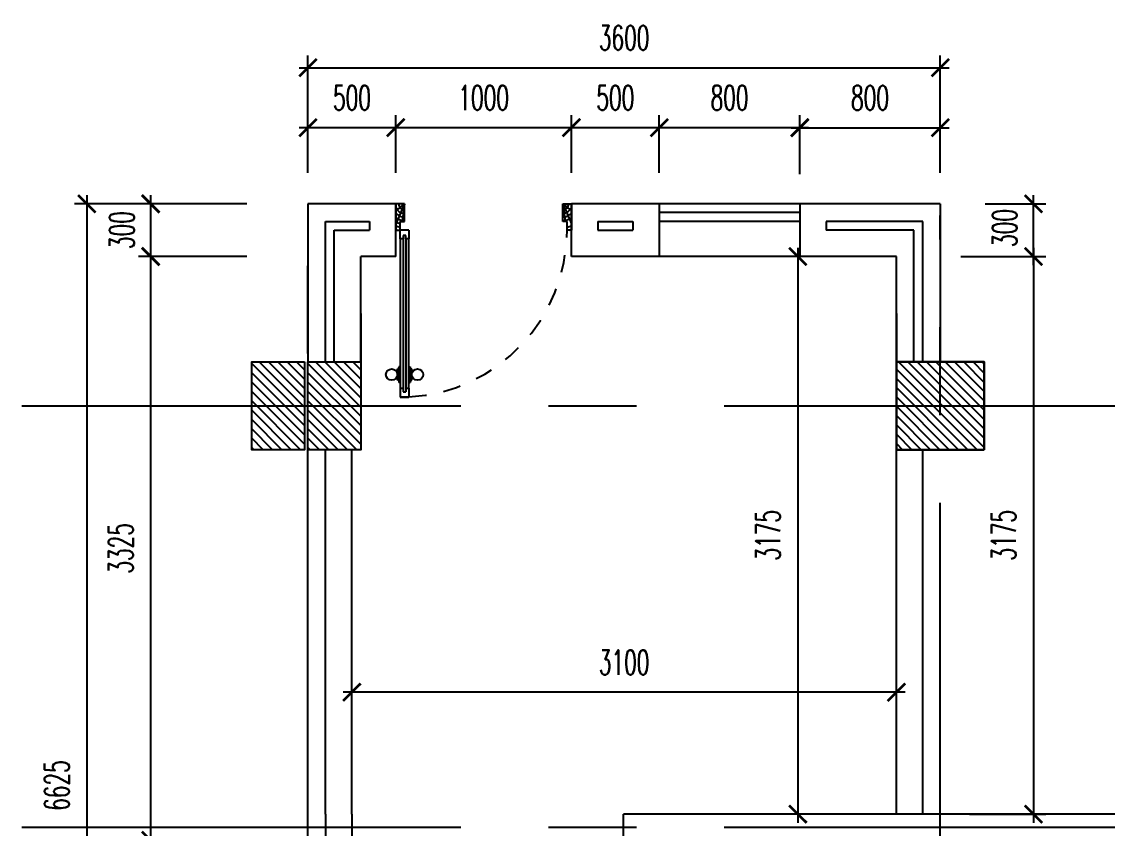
# Model space of a CAD drawing. Extents: x 417906 to 836305, y 43280 to 86914.
# Drawn here: x 418115.22 to 418121.4, y 43453.38 to 43457.97 of the extents above; entities that cross this region are included whole.
import ezdxf

# ---------------------------------------------------------------- set-up
doc = ezdxf.new("R2010")
doc.units = 0
doc.header["$MEASUREMENT"] = 0
doc.header["$PDMODE"] = 3
doc.header["$PDSIZE"] = 0.1
doc.linetypes.add('CENTERX2', pattern=[4, 2.5, -0.5, 0.5, -0.5])
doc.linetypes.add('HIDDEN', pattern=[0.375, 0.25, -0.125])
doc.layers.get('0').update_dxf_attribs({"linetype": 'CONTINUOUS'})
doc.layers.get('DEFPOINTS').update_dxf_attribs({"linetype": 'CONTINUOUS'})
for name, color, linetype in [('AXES', 11, 'CENTERX2'), ('COL', 2, 'CONTINUOUS'), ('DIM', 4, 'CONTINUOUS'), ('DIM-OUT', 4, 'CONTINUOUS'), ('DOOR', 4, 'CONTINUOUS'), ('HAT', 8, 'CONTINUOUS'), ('INSUL', 4, 'CONTINUOUS'), ('WALL', 6, 'CONTINUOUS'), ('WIN', 3, 'CONTINUOUS')]:
    doc.layers.add(name, color=color, linetype=linetype)
doc.styles.add('ROMANS', font='ROMANS.shx', dxfattribs={"width": 0.6})
doc.dimstyles.new('STANDARD in', dxfattribs={"dimtxt": 0.14, "dimasz": 0.1, "dimexe": 0.07, "dimexo": 0.05, "dimgap": 0.1, "dimtad": 1, "dimdec": 0, "dimlfac": 1000, "dimzin": 0, "dimdsep": 46, "dimtxsty": 'ROMANS', "dimblk": 'ARCHTICK', "dimcen": 0.05, "dimdle": 0.05, "dimclrd": 4, "dimclre": 4, "dimclrt": 2, "dimadec": 0, "dimazin": 0, "dimtfac": 1, "dimtdec": 0, "dimtmove": 2, "dimatfit": 3, "dimfxl": 0, "dimtolj": 1, "dimtzin": 0, "dimarcsym": 0})

# ---------------------------------------------------------------- blocks, each defined once
blk = doc.blocks.new('*X12')
at = {"color": 0}
for p, q in [((253128.6, 149502.1), (253616.2, 149989.7)), ((253128.6, 149555.1), (253563.2, 149989.7)), ((253128.6, 149608.1), (253510.2, 149989.7)), ((253128.6, 149661.2), (253457.1, 149989.7)), ((253128.6, 149714.2), (253404.1, 149989.7)), ((253128.6, 149767.2), (253351.1, 149989.7)), ((253128.6, 149820.3), (253298, 149989.7)), ((253128.6, 149873.3), (253245, 149989.7)), ((253128.6, 149926.3), (253192, 149989.7)), ((253128.6, 149979.4), (253138.9, 149989.7)), ((253169.3, 149489.7), (253628.6, 149949)), ((253222.3, 149489.7), (253628.6, 149896)), ((253275.3, 149489.7), (253628.6, 149843)), ((253328.4, 149489.7), (253628.6, 149789.9)), ((253381.4, 149489.7), (253628.6, 149736.9)), ((253434.4, 149489.7), (253628.6, 149683.9)), ((253487.5, 149489.7), (253628.6, 149630.8)), ((253540.5, 149489.7), (253628.6, 149577.8)), ((253593.5, 149489.7), (253628.6, 149524.8))]:
    blk.add_line(p, q, dxfattribs=at)
blk = doc.blocks.new('COL50')
at = {"layer": 'COL'}
blk.add_lwpolyline([(-250, 250), (-250, -250), (250, -250), (250, 250)], close=True, dxfattribs=at)
blk = doc.blocks.new('DOOR-10')
at = {"layer": 'DOOR', "color": 0, "linetype": 'ByBlock'}
for p, q in [((-25.7, 1100), (-75.7, 1100)), ((-75.7, 1100), (-25.7, 1100)), ((-75.7, 1050), (-75.7, 1100)), ((-42.7, 1070), (-58.7, 1070)), ((-58.7, 1050), (-58.7, 1070)), ((-42.7, 1050), (-42.7, 1070)), ((-25.7, 1050), (-25.7, 1100)), ((-82.9, 1005), (-91.9, 1005)), ((-91.9, 1005), (-91.9, 940.2)), ((-75.7, 1017.6), (-82.9, 1017.6)), ((-82.9, 927.6), (-82.9, 1017.6)), ((-82.9, 1005), (-82.9, 940.2)), ((-58.7, 1050), (-75.7, 1050)), ((-25.7, 1050), (-42.7, 1050)), ((-25.7, 1017.6), (-18.5, 1017.6)), ((-18.5, 927.6), (-18.5, 1017.6)), ((-18.5, 1005), (-9.5, 1005)), ((-18.5, 1005), (-18.5, 940.2)), ((-9.5, 1005), (-9.5, 940.2)), ((-82.9, 940.2), (-91.9, 940.2)), ((-75.7, 927.6), (-82.9, 927.6)), ((-25.7, 927.6), (-18.5, 927.6)), ((-18.5, 940.2), (-9.5, 940.2)), ((-75.7, 200), (-58.7, 200)), ((-75.7, 150), (-75.7, 200)), ((-58.7, 200), (-58.7, 180)), ((-42.7, 200), (-25.7, 200)), ((-42.7, 180), (-42.7, 200)), ((-25.7, 200), (-25.7, 150)), ((-1000.7, 0), (-1000.7, 150)), ((-1000.7, 150), (-975.7, 150)), ((-1000.7, 150), (-1000.7, 0)), ((-975.7, 150), (-975.7, 100)), ((-75.7, 150), (-25.7, 150)), ((-58.7, 180), (-42.7, 180)), ((-0.7, 150), (-25.7, 150)), ((-25.7, 150), (-25.7, 100)), ((-975.7, 100), (-950.7, 100)), ((-950.7, 100), (-950.7, 0)), ((-50.7, 100), (-50.7, 0)), ((-25.7, 100), (-50.7, 100)), ((-950.7, 0), (-1000.7, 0)), ((-50.7, 0), (-0.7, 0))]:
    blk.add_line(p, q, dxfattribs=at)
at = {"layer": 'DOOR', "linetype": 'ByBlock'}
for p, q in [((-75.7, 1050), (-75.7, 200)), ((-58.7, 200), (-58.7, 1050)), ((-42.7, 200), (-42.7, 1050)), ((-25.7, 200), (-25.7, 1050))]:
    blk.add_line(p, q, dxfattribs=at)
at = {"layer": 'DOOR', "color": 9, "linetype": 'ByBlock'}
for p, q in [((-0.7, 0), (-0.7, 150)), ((-950.7, 0), (-1000.7, 113.7)), ((-950.7, 0), (-964.1, 100)), ((-50.7, 0), (-0.7, 113.7)), ((-50.7, 0), (-37.3, 100)), ((-950.7, 0), (-1000.7, 40.1)), ((-50.7, 0), (-0.7, 40.1))]:
    blk.add_line(p, q, dxfattribs=at)
at = {"layer": 'DOOR', "color": 0, "linetype": 'ByBlock'}
for centre in [(-124.2, 972.6), (22.8, 972.6)]:
    blk.add_circle(centre, 32.4, dxfattribs=at)
at = {"layer": 'DOOR', "linetype": 'HIDDEN', "ltscale": 0.5}
blk.add_arc((-23.4, 149.1), 952.3, 93.14816, 179.94816, dxfattribs=at)
at = {"layer": 'DOOR', "color": 9, "linetype": 'ByBlock'}
for centre, radius, start, end in [((-950.7, 0), 154.4, 103.71423, 108.89471), ((-950.7, 0), 134.4, 100.71998, 111.84015), ((-50.7, 0), 134.4, 68.15985, 79.28002), ((-50.7, 0), 154.4, 71.10529, 76.28577), ((-950.7, 0), 94.4, 90, 121.98181), ((-950.7, 0), 74.4, 90, 132.22357), ((-50.7, 0), 94.4, 58.01819, 90), ((-50.7, 0), 74.4, 47.77643, 90), ((-50.7, 0), 114.4, 64.08384, 77.37743), ((-950.7, 0), 54.4, 90, 156.79262), ((-950.7, 0), 34.4, 90, 180), ((-950.7, 0), 14.4, 90, 180), ((-50.7, 0), 54.4, 23.20738, 90), ((-50.7, 0), 34.4, 0, 90), ((-50.7, 0), 14.4, 0, 90)]:
    blk.add_arc(centre, radius, start, end, dxfattribs=at)
blk = doc.blocks.new('_ARCHTICK')
at = {"color": 0, "linetype": 'ByBlock', "const_width": 0.15}
blk.add_lwpolyline([(-0.5, -0.5), (0.5, 0.5)], dxfattribs=at)
blk = doc.blocks.new('*D151')
at = {"layer": 'DEFPOINTS', "color": 0, "linetype": 'ByBlock'}
for p in [(418120.1973, 43456.6353), (418119.6363, 43453.4603), (418120.1973, 43453.4603)]:
    blk.add_point(p, dxfattribs=at)
at = {"layer": 'DIM', "color": 4, "linetype": 'ByBlock', "lineweight": -2}
for p, q in [((418119.6363, 43456.6853), (418119.6363, 43453.4103)), ((418120.1473, 43456.6353), (418119.5663, 43456.6353)), ((418120.1473, 43453.4603), (418119.5663, 43453.4603))]:
    blk.add_line(p, q, dxfattribs=at)
at = {"layer": 'DIM', "color": 4, "linetype": 'ByBlock', "lineweight": -2, "xscale": 0.1, "yscale": 0.1, "zscale": 0.1}
for p, rotation in [((418119.6363, 43456.6353), 90), ((418119.6363, 43453.4603), 270)]:
    blk.add_blockref('_ARCHTICK', p, dxfattribs=dict(at, rotation=rotation))
at = {"layer": 'DIM', "color": 2, "linetype": 'ByBlock', "insert": (418119.4663, 43455.0478), "char_height": 0.14, "attachment_point": 5, "rotation": 90, "style": 'ROMANS'}
blk.add_mtext('\\A1;3175', dxfattribs=at)
blk = doc.blocks.new('*D150')
at = {"layer": 'DEFPOINTS', "color": 0, "linetype": 'ByBlock'}
for p in [(418117.0973, 43454.154), (418117.0973, 43454.0863), (418120.1973, 43454.0863)]:
    blk.add_point(p, dxfattribs=at)
at = {"layer": 'DIM', "color": 4, "linetype": 'ByBlock', "lineweight": -2}
for p, q in [((418117.0973, 43454.1363), (418117.0973, 43454.224)), ((418120.1973, 43454.1363), (418120.1973, 43454.224)), ((418120.2473, 43454.154), (418117.0473, 43454.154))]:
    blk.add_line(p, q, dxfattribs=at)
at = {"layer": 'DIM', "color": 4, "linetype": 'ByBlock', "lineweight": -2, "xscale": 0.1, "yscale": 0.1, "zscale": 0.1, "rotation": 180}
blk.add_blockref('_ARCHTICK', (418117.0973, 43454.154), dxfattribs=at)
at = {"layer": 'DIM', "color": 4, "linetype": 'ByBlock', "lineweight": -2, "xscale": 0.1, "yscale": 0.1, "zscale": 0.1}
blk.add_blockref('_ARCHTICK', (418120.1973, 43454.154), dxfattribs=at)
at = {"layer": 'DIM', "color": 2, "linetype": 'ByBlock', "insert": (418118.6473, 43454.324), "char_height": 0.14, "attachment_point": 5, "style": 'ROMANS'}
blk.add_mtext('\\A1;3100', dxfattribs=at)
blk = doc.blocks.new('*D143')
at = {"layer": 'DEFPOINTS', "color": 0}
for p in [(418115.9517, 43456.6353), (418116.4959, 43456.6353), (418116.4146, 43453.3103)]:
    blk.add_point(p, dxfattribs=at)
at = {"layer": 'DIM-OUT', "color": 4, "lineweight": -2}
for p, q in [((418115.9517, 43453.2603), (418115.9517, 43456.6853)), ((418116.4459, 43456.6353), (418115.8817, 43456.6353)), ((418116.3646, 43453.3103), (418115.8817, 43453.3103))]:
    blk.add_line(p, q, dxfattribs=at)
at = {"layer": 'DIM-OUT', "color": 4, "lineweight": -2, "xscale": 0.1, "yscale": 0.1, "zscale": 0.1}
for p, rotation in [((418115.9517, 43456.6353), 90), ((418115.9517, 43453.3103), 270)]:
    blk.add_blockref('_ARCHTICK', p, dxfattribs=dict(at, rotation=rotation))
at = {"layer": 'DIM-OUT', "color": 2, "insert": (418115.7817, 43454.9728), "char_height": 0.14, "attachment_point": 5, "rotation": 90, "style": 'ROMANS'}
blk.add_mtext('\\A1;3325', dxfattribs=at)
blk = doc.blocks.new('*D142')
at = {"layer": 'DEFPOINTS', "color": 0}
for p in [(418115.9517, 43456.9353), (418116.5491, 43456.9353), (418116.5491, 43456.6353)]:
    blk.add_point(p, dxfattribs=at)
at = {"layer": 'DIM-OUT', "color": 4, "lineweight": -2}
for p, q in [((418115.9517, 43456.5853), (418115.9517, 43456.9853)), ((418116.4991, 43456.9353), (418115.8817, 43456.9353)), ((418116.4991, 43456.6353), (418115.8817, 43456.6353))]:
    blk.add_line(p, q, dxfattribs=at)
at = {"layer": 'DIM-OUT', "color": 4, "lineweight": -2, "xscale": 0.1, "yscale": 0.1, "zscale": 0.1}
for p, rotation in [((418115.9517, 43456.9353), 90), ((418115.9517, 43456.6353), 270)]:
    blk.add_blockref('_ARCHTICK', p, dxfattribs=dict(at, rotation=rotation))
at = {"layer": 'DIM-OUT', "color": 2, "insert": (418115.788, 43456.7854), "char_height": 0.14, "attachment_point": 5, "rotation": 90, "style": 'ROMANS'}
blk.add_mtext('\\A1;300', dxfattribs=at)
blk = doc.blocks.new('*D140')
at = {"layer": 'DEFPOINTS', "color": 0}
for p in [(418116.2447, 43456.9353), (418115.5877, 43450.3103), (418116.3447, 43450.3103)]:
    blk.add_point(p, dxfattribs=at)
at = {"layer": 'DIM-OUT', "color": 4, "lineweight": -2}
for p, q in [((418115.5877, 43456.9853), (418115.5877, 43450.2603)), ((418116.1947, 43456.9353), (418115.5177, 43456.9353)), ((418116.2947, 43450.3103), (418115.5177, 43450.3103))]:
    blk.add_line(p, q, dxfattribs=at)
at = {"layer": 'DIM-OUT', "color": 4, "lineweight": -2, "xscale": 0.1, "yscale": 0.1, "zscale": 0.1}
for p, rotation in [((418115.5877, 43456.9353), 90), ((418115.5877, 43450.3103), 270)]:
    blk.add_blockref('_ARCHTICK', p, dxfattribs=dict(at, rotation=rotation))
at = {"layer": 'DIM-OUT', "color": 2, "insert": (418115.4177, 43453.6228), "char_height": 0.14, "attachment_point": 5, "rotation": 90, "style": 'ROMANS'}
blk.add_mtext('\\A1;6625', dxfattribs=at)
blk = doc.blocks.new('*D139')
at = {"layer": 'DEFPOINTS', "color": 0}
for p in [(418117.3473, 43457.3693), (418116.8473, 43457.0615), (418117.3473, 43457.0615)]:
    blk.add_point(p, dxfattribs=at)
at = {"layer": 'DIM-OUT', "color": 4, "lineweight": -2}
for p, q in [((418116.8473, 43457.1115), (418116.8473, 43457.4393)), ((418117.3473, 43457.1115), (418117.3473, 43457.4393)), ((418116.7973, 43457.3693), (418117.3973, 43457.3693))]:
    blk.add_line(p, q, dxfattribs=at)
at = {"layer": 'DIM-OUT', "color": 4, "lineweight": -2, "xscale": 0.1, "yscale": 0.1, "zscale": 0.1, "rotation": 180}
blk.add_blockref('_ARCHTICK', (418116.8473, 43457.3693), dxfattribs=at)
at = {"layer": 'DIM-OUT', "color": 4, "lineweight": -2, "xscale": 0.1, "yscale": 0.1, "zscale": 0.1}
blk.add_blockref('_ARCHTICK', (418117.3473, 43457.3693), dxfattribs=at)
at = {"layer": 'DIM-OUT', "color": 2, "insert": (418117.0973, 43457.5393), "char_height": 0.14, "attachment_point": 5, "style": 'ROMANS'}
blk.add_mtext('\\A1;500', dxfattribs=at)
blk = doc.blocks.new('*D138')
at = {"layer": 'DEFPOINTS', "color": 0}
for p in [(418118.3473, 43457.3693), (418117.3473, 43457.1115), (418118.3473, 43457.1115)]:
    blk.add_point(p, dxfattribs=at)
at = {"layer": 'DIM-OUT', "color": 4, "lineweight": -2}
for p, q in [((418117.3473, 43457.1615), (418117.3473, 43457.4393)), ((418118.3473, 43457.1615), (418118.3473, 43457.4393)), ((418117.2973, 43457.3693), (418118.3973, 43457.3693))]:
    blk.add_line(p, q, dxfattribs=at)
at = {"layer": 'DIM-OUT', "color": 4, "lineweight": -2, "xscale": 0.1, "yscale": 0.1, "zscale": 0.1, "rotation": 180}
blk.add_blockref('_ARCHTICK', (418117.3473, 43457.3693), dxfattribs=at)
at = {"layer": 'DIM-OUT', "color": 4, "lineweight": -2, "xscale": 0.1, "yscale": 0.1, "zscale": 0.1}
blk.add_blockref('_ARCHTICK', (418118.3473, 43457.3693), dxfattribs=at)
at = {"layer": 'DIM-OUT', "color": 2, "insert": (418117.8473, 43457.5393), "char_height": 0.14, "attachment_point": 5, "style": 'ROMANS'}
blk.add_mtext('\\A1;1000', dxfattribs=at)
blk = doc.blocks.new('*D137')
at = {"layer": 'DEFPOINTS', "color": 0}
for p in [(418118.8473, 43457.3693), (418118.3473, 43457.062), (418118.8473, 43457.062)]:
    blk.add_point(p, dxfattribs=at)
at = {"layer": 'DIM-OUT', "color": 4, "lineweight": -2}
for p, q in [((418118.3473, 43457.112), (418118.3473, 43457.4393)), ((418118.8473, 43457.112), (418118.8473, 43457.4393)), ((418118.2973, 43457.3693), (418118.8973, 43457.3693))]:
    blk.add_line(p, q, dxfattribs=at)
at = {"layer": 'DIM-OUT', "color": 4, "lineweight": -2, "xscale": 0.1, "yscale": 0.1, "zscale": 0.1, "rotation": 180}
blk.add_blockref('_ARCHTICK', (418118.3473, 43457.3693), dxfattribs=at)
at = {"layer": 'DIM-OUT', "color": 4, "lineweight": -2, "xscale": 0.1, "yscale": 0.1, "zscale": 0.1}
blk.add_blockref('_ARCHTICK', (418118.8473, 43457.3693), dxfattribs=at)
at = {"layer": 'DIM-OUT', "color": 2, "insert": (418118.5973, 43457.5393), "char_height": 0.14, "attachment_point": 5, "style": 'ROMANS'}
blk.add_mtext('\\A1;500', dxfattribs=at)
blk = doc.blocks.new('*D136')
at = {"layer": 'DEFPOINTS', "color": 0}
for p in [(418119.6473, 43457.3693), (418118.8473, 43457.1041), (418119.6473, 43457.0536)]:
    blk.add_point(p, dxfattribs=at)
at = {"layer": 'DIM-OUT', "color": 4, "lineweight": -2}
for p, q in [((418118.8473, 43457.1541), (418118.8473, 43457.4393)), ((418119.6473, 43457.1036), (418119.6473, 43457.4393)), ((418118.7973, 43457.3693), (418119.6973, 43457.3693))]:
    blk.add_line(p, q, dxfattribs=at)
at = {"layer": 'DIM-OUT', "color": 4, "lineweight": -2, "xscale": 0.1, "yscale": 0.1, "zscale": 0.1, "rotation": 180}
blk.add_blockref('_ARCHTICK', (418118.8473, 43457.3693), dxfattribs=at)
at = {"layer": 'DIM-OUT', "color": 4, "lineweight": -2, "xscale": 0.1, "yscale": 0.1, "zscale": 0.1}
blk.add_blockref('_ARCHTICK', (418119.6473, 43457.3693), dxfattribs=at)
at = {"layer": 'DIM-OUT', "color": 2, "insert": (418119.2473, 43457.5393), "char_height": 0.14, "attachment_point": 5, "style": 'ROMANS'}
blk.add_mtext('\\A1;800', dxfattribs=at)
blk = doc.blocks.new('*D135')
at = {"layer": 'DEFPOINTS', "color": 0}
for p in [(418120.4473, 43457.3687), (418119.6473, 43457.0615), (418120.4473, 43457.0615)]:
    blk.add_point(p, dxfattribs=at)
at = {"layer": 'DIM-OUT', "color": 4, "lineweight": -2}
for p, q in [((418119.6473, 43457.1115), (418119.6473, 43457.4387)), ((418120.4473, 43457.1115), (418120.4473, 43457.4387)), ((418119.5973, 43457.3687), (418120.4973, 43457.3687))]:
    blk.add_line(p, q, dxfattribs=at)
at = {"layer": 'DIM-OUT', "color": 4, "lineweight": -2, "xscale": 0.1, "yscale": 0.1, "zscale": 0.1, "rotation": 180}
blk.add_blockref('_ARCHTICK', (418119.6473, 43457.3687), dxfattribs=at)
at = {"layer": 'DIM-OUT', "color": 4, "lineweight": -2, "xscale": 0.1, "yscale": 0.1, "zscale": 0.1}
blk.add_blockref('_ARCHTICK', (418120.4473, 43457.3687), dxfattribs=at)
at = {"layer": 'DIM-OUT', "color": 2, "insert": (418120.0473, 43457.5387), "char_height": 0.14, "attachment_point": 5, "style": 'ROMANS'}
blk.add_mtext('\\A1;800', dxfattribs=at)
blk = doc.blocks.new('*D134')
at = {"layer": 'DEFPOINTS', "color": 0}
for p in [(418120.4473, 43457.7106), (418116.8473, 43457.2271), (418120.4473, 43457.2271)]:
    blk.add_point(p, dxfattribs=at)
at = {"layer": 'DIM-OUT', "color": 4, "lineweight": -2}
for p, q in [((418116.8473, 43457.2771), (418116.8473, 43457.7806)), ((418120.4473, 43457.2771), (418120.4473, 43457.7806)), ((418116.7973, 43457.7106), (418120.4973, 43457.7106))]:
    blk.add_line(p, q, dxfattribs=at)
at = {"layer": 'DIM-OUT', "color": 4, "lineweight": -2, "xscale": 0.1, "yscale": 0.1, "zscale": 0.1, "rotation": 180}
blk.add_blockref('_ARCHTICK', (418116.8473, 43457.7106), dxfattribs=at)
at = {"layer": 'DIM-OUT', "color": 4, "lineweight": -2, "xscale": 0.1, "yscale": 0.1, "zscale": 0.1}
blk.add_blockref('_ARCHTICK', (418120.4473, 43457.7106), dxfattribs=at)
at = {"layer": 'DIM-OUT', "color": 2, "insert": (418118.6473, 43457.8806), "char_height": 0.14, "attachment_point": 5, "style": 'ROMANS'}
blk.add_mtext('\\A1;3600', dxfattribs=at)
blk = doc.blocks.new('*D133')
at = {"layer": 'DEFPOINTS', "color": 0}
for p in [(418120.5139, 43456.6353), (418120.5639, 43453.4603), (418120.9779, 43453.4603)]:
    blk.add_point(p, dxfattribs=at)
at = {"layer": 'DIM-OUT', "color": 4, "lineweight": -2}
for p, q in [((418120.9779, 43456.6853), (418120.9779, 43453.4103)), ((418120.5639, 43456.6353), (418121.0479, 43456.6353)), ((418120.6139, 43453.4603), (418121.0479, 43453.4603))]:
    blk.add_line(p, q, dxfattribs=at)
at = {"layer": 'DIM-OUT', "color": 4, "lineweight": -2, "xscale": 0.1, "yscale": 0.1, "zscale": 0.1}
for p, rotation in [((418120.9779, 43456.6353), 90), ((418120.9779, 43453.4603), 270)]:
    blk.add_blockref('_ARCHTICK', p, dxfattribs=dict(at, rotation=rotation))
at = {"layer": 'DIM-OUT', "color": 2, "insert": (418120.8079, 43455.0478), "char_height": 0.14, "attachment_point": 5, "rotation": 90, "style": 'ROMANS'}
blk.add_mtext('\\A1;3175', dxfattribs=at)
blk = doc.blocks.new('*D132')
at = {"layer": 'DEFPOINTS', "color": 0}
for p in [(418120.6531, 43456.9353), (418120.9779, 43456.9353), (418120.6531, 43456.6353)]:
    blk.add_point(p, dxfattribs=at)
at = {"layer": 'DIM-OUT', "color": 4, "lineweight": -2}
for p, q in [((418120.9779, 43456.5853), (418120.9779, 43456.9853)), ((418120.7031, 43456.9353), (418121.0479, 43456.9353)), ((418120.7031, 43456.6353), (418121.0479, 43456.6353))]:
    blk.add_line(p, q, dxfattribs=at)
at = {"layer": 'DIM-OUT', "color": 4, "lineweight": -2, "xscale": 0.1, "yscale": 0.1, "zscale": 0.1}
for p, rotation in [((418120.9779, 43456.9353), 90), ((418120.9779, 43456.6353), 270)]:
    blk.add_blockref('_ARCHTICK', p, dxfattribs=dict(at, rotation=rotation))
at = {"layer": 'DIM-OUT', "color": 2, "insert": (418120.8137, 43456.7979), "char_height": 0.14, "attachment_point": 5, "rotation": 90, "style": 'ROMANS'}
blk.add_mtext('\\A1;300', dxfattribs=at)

msp = doc.modelspace()

# ---------------------------------------------------------------- hatches: boundary and pattern name
at = {"layer": 'HAT'}
h = msp.add_hatch(dxfattribs=at)
h.set_pattern_fill('ANSI31', color=256, scale=0.3, angle=-90, style=0)
h.set_pattern_definition([(315, (418065.436326, 43788.72146), (0.0265165043, 0.0265165043), [])])
h.paths.add_polyline_path([(418116.8273, 43455.7853), (418116.8273, 43456.0353), (418116.5273, 43456.0353), (418116.5273, 43455.7853)])
h.paths.add_polyline_path([(418116.8273, 43455.5353), (418116.8273, 43455.7853), (418116.5273, 43455.7853), (418116.5273, 43455.5353)])
h = msp.add_hatch(dxfattribs=at)
h.set_pattern_fill('ANSI31', color=256, scale=0.3, angle=-90, style=0)
h.set_pattern_definition([(315, (418065.756326, 43788.72146), (0.0265165043, 0.0265165043), [])])
h.paths.add_polyline_path([(418117.1473, 43455.7853), (418117.1473, 43456.0353), (418116.8473, 43456.0353), (418116.8473, 43455.7853)])
h.paths.add_polyline_path([(418117.1473, 43455.5353), (418117.1473, 43455.7853), (418116.8473, 43455.7853), (418116.8473, 43455.5353)])

# ---------------------------------------------------------------- linework, layer by layer
at = {"layer": 'AXES'}
for p, q in [((418116.8473, 43449.0827), (418116.8473, 43456.8681)), ((418120.4473, 43448.7327), (418120.4473, 43456.8681)), ((418115.2175, 43455.7853), (418125.1022, 43455.7853)), ((418115.2175, 43453.3853), (418125.1022, 43453.3853))]:
    msp.add_line(p, q, dxfattribs=at)
at = {"layer": 'COL'}
for points in [[(418116.8273, 43456.0353), (418116.8273, 43455.5353), (418116.5273, 43455.5353), (418116.5273, 43456.0353)], [(418117.1473, 43456.0353), (418117.1473, 43455.5353), (418116.8473, 43455.5353), (418116.8473, 43456.0353)]]:
    msp.add_lwpolyline(points, close=True, dxfattribs=at)
at = {"layer": 'INSUL'}
for p, q in [((418116.9473, 43456.0353), (418116.9473, 43456.8353)), ((418116.9473, 43456.8353), (418117.1973, 43456.8353)), ((418117.1973, 43456.8353), (418117.1973, 43456.7853)), ((418118.4973, 43456.8353), (418118.6973, 43456.8353)), ((418118.4973, 43456.8353), (418118.4973, 43456.7853)), ((418118.6973, 43456.8353), (418118.6973, 43456.7853)), ((418119.7973, 43456.8353), (418119.7973, 43456.7853)), ((418120.3473, 43456.8353), (418119.7973, 43456.8353)), ((418120.3473, 43456.0353), (418120.3473, 43456.8353)), ((418116.9973, 43456.0353), (418116.9973, 43456.7853)), ((418116.9973, 43456.7853), (418117.1973, 43456.7853)), ((418118.4973, 43456.7853), (418118.6973, 43456.7853)), ((418120.2973, 43456.7853), (418119.7973, 43456.7853)), ((418120.2973, 43456.0353), (418120.2973, 43456.7853))]:
    msp.add_line(p, q, dxfattribs=at)
at = {"layer": 'WALL'}
for p, q in [((418116.8473, 43456.9353), (418116.8473, 43456.0353)), ((418117.3473, 43456.9353), (418116.8473, 43456.9353)), ((418117.3473, 43456.6353), (418117.3473, 43456.9353)), ((418118.3473, 43456.6353), (418118.3473, 43456.9353)), ((418118.8473, 43456.9353), (418118.3473, 43456.9353)), ((418118.8473, 43456.9353), (418118.8473, 43456.6353)), ((418119.6473, 43456.9353), (418119.6473, 43456.6353)), ((418120.4473, 43456.9353), (418119.6473, 43456.9353)), ((418120.4473, 43456.9353), (418120.4473, 43456.0353)), ((418117.1473, 43456.0353), (418117.1473, 43456.6353)), ((418117.3473, 43456.6353), (418117.1473, 43456.6353)), ((418118.8473, 43456.6353), (418118.3473, 43456.6353)), ((418120.1973, 43456.6353), (418119.6473, 43456.6353)), ((418120.1973, 43456.0353), (418120.1973, 43456.6353)), ((418117.1473, 43456.3103), (418117.1473, 43456.0353)), ((418120.1973, 43456.3103), (418120.1973, 43456.0353)), ((418116.9473, 43453.4603), (418116.9473, 43455.5353)), ((418117.0973, 43453.4603), (418117.0973, 43455.5353)), ((418120.1973, 43453.4603), (418120.1973, 43455.5353)), ((418120.3473, 43453.4603), (418120.3473, 43455.5353)), ((418116.9473, 43453.4603), (418116.9473, 43450.3103)), ((418117.0973, 43453.4603), (418117.0973, 43450.4603)), ((418122.7229, 43453.4603), (418118.6428, 43453.4603))]:
    msp.add_line(p, q, dxfattribs=at)
at = {"layer": 'WALL', "linetype": 'ByBlock', "ltscale": 0.3}
msp.add_line((418118.6428, 43453.3103), (418118.6428, 43453.4603), dxfattribs=at)
msp.add_lwpolyline([(418120.6973, 43455.5353), (418120.6973, 43456.0353), (418120.1973, 43456.0353), (418120.1973, 43455.5353)], close=True, dxfattribs=at)
at = {"layer": 'WIN'}
for p, q in [((418119.6473, 43456.9353), (418118.8473, 43456.9353)), ((418119.6473, 43456.8853), (418118.8473, 43456.8853)), ((418119.6473, 43456.8353), (418118.8473, 43456.8353)), ((418119.6473, 43456.6353), (418118.8473, 43456.6353))]:
    msp.add_line(p, q, dxfattribs=at)

# ---------------------------------------------------------------- block references
at = {"layer": 'COL', "xscale": -0.0009999999892897904, "yscale": 0.000999999996565748, "zscale": 0.001, "rotation": 270}
msp.add_blockref('COL50', (418120.4473, 43455.7853), dxfattribs=at)
at = {"layer": 'DOOR', "color": 0, "linetype": 'ByBlock', "ltscale": 0.3, "xscale": 0.000999999996565748, "yscale": 0.000999999996565748, "zscale": 0.001, "rotation": 180}
msp.add_blockref('DOOR-10', (418117.3466, 43456.9353), dxfattribs=at)
at = {"layer": 'HAT', "xscale": 0.0009999999892897904, "yscale": 0.000999999996565748, "zscale": 0.001, "rotation": 270}
msp.add_blockref('*X12', (417970.7076, 43709.1638), dxfattribs=at)

# ---------------------------------------------------------------- dimensions: what is measured, and where the dimension line sits
at = {"layer": 'DIM', "linetype": 'ByBlock', "ltscale": 0.3}
dim = msp.add_linear_dim(base=(418119.6363, 43453.4603), p1=(418120.1973, 43456.6353), p2=(418120.1973, 43453.4603), angle=270, dimstyle='STANDARD in', dxfattribs=at)
dim.commit()
dim.dimension.update_dxf_attribs({"geometry": '*D151', "text_midpoint": (418119.4663, 43455.0478)})
dim = msp.add_linear_dim(base=(418117.0973, 43454.154), p1=(418120.1973, 43454.0863), p2=(418117.0973, 43454.0863), dimstyle='STANDARD in', dxfattribs=at)
dim.commit()
dim.dimension.update_dxf_attribs({"geometry": '*D150', "text_midpoint": (418118.6473, 43454.324)})
at = {"layer": 'DIM-OUT'}
for base, p1, p2, picture, middle in [((418120.4473, 43457.7106), (418116.8473, 43457.2271), (418120.4473, 43457.2271), '*D134', (418118.6473, 43457.8806)), ((418117.3473, 43457.3693), (418116.8473, 43457.0615), (418117.3473, 43457.0615), '*D139', (418117.0973, 43457.5393)), ((418118.3473, 43457.3693), (418117.3473, 43457.1115), (418118.3473, 43457.1115), '*D138', (418117.8473, 43457.5393)), ((418118.8473, 43457.3693), (418118.3473, 43457.062), (418118.8473, 43457.062), '*D137', (418118.5973, 43457.5393)), ((418119.6473, 43457.3693), (418118.8473, 43457.1041), (418119.6473, 43457.0536), '*D136', (418119.2473, 43457.5393)), ((418120.4473, 43457.3687), (418119.6473, 43457.0615), (418120.4473, 43457.0615), '*D135', (418120.0473, 43457.5387))]:
    dim = msp.add_linear_dim(base=base, p1=p1, p2=p2, dimstyle='STANDARD in', dxfattribs=at)
    dim.commit()
    dim.dimension.update_dxf_attribs({"geometry": picture, "text_midpoint": middle})
for base, p1, p2, picture, middle in [((418115.5877, 43450.3103), (418116.2447, 43456.9353), (418116.3447, 43450.3103), '*D140', (418115.4177, 43453.6228)), ((418115.9517, 43456.6353), (418116.4146, 43453.3103), (418116.4959, 43456.6353), '*D143', (418115.7817, 43454.9728)), ((418120.9779, 43453.4603), (418120.5139, 43456.6353), (418120.5639, 43453.4603), '*D133', (418120.8079, 43455.0478))]:
    dim = msp.add_linear_dim(base=base, p1=p1, p2=p2, angle=90, dimstyle='STANDARD in', dxfattribs=at)
    dim.commit()
    dim.dimension.update_dxf_attribs({"geometry": picture, "text_midpoint": middle})
for base, p1, p2, picture, middle in [((418115.9517, 43456.9353), (418116.5491, 43456.6353), (418116.5491, 43456.9353), '*D142', (418115.788, 43456.7854)), ((418120.9779, 43456.9353), (418120.6531, 43456.6353), (418120.6531, 43456.9353), '*D132', (418120.8137, 43456.7979))]:
    dim = msp.add_linear_dim(base=base, p1=p1, p2=p2, angle=90, dimstyle='STANDARD in', dxfattribs=at)
    dim.commit()
    dim.dimension.update_dxf_attribs({"geometry": picture, "text_midpoint": middle, "dimtype": 160})

doc.saveas('drawing.dxf')
